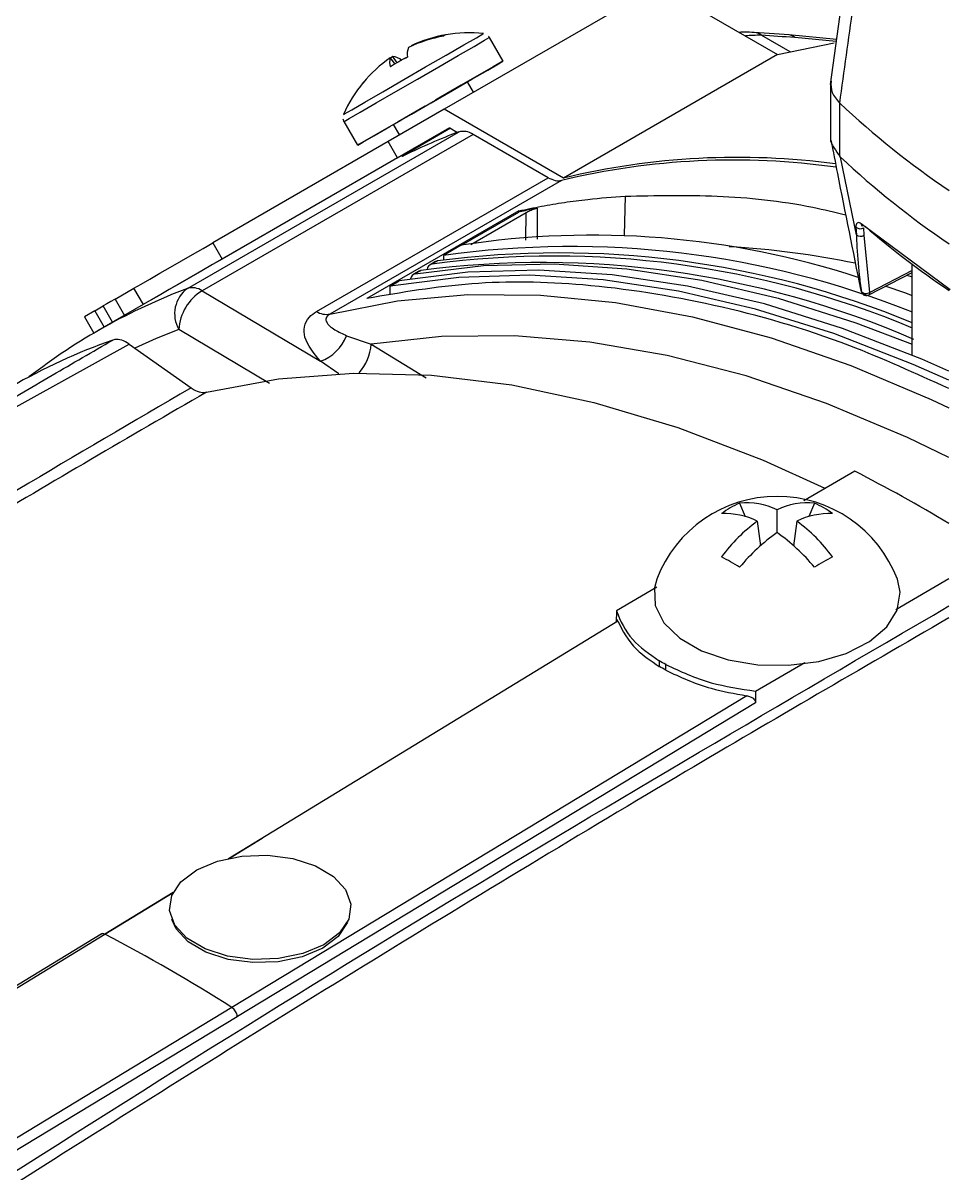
# Model space of a CAD drawing. Extents: x 17.1 to 113.1, y 3.8 to 84.5.
# Drawn here: x 24.711 to 26.484, y 12.469 to 14.672 of the extents above; entities that cross this region are included whole.
import ezdxf

# ---------------------------------------------------------------- set-up
doc = ezdxf.new("R2010")
doc.units = 0
doc.header["$MEASUREMENT"] = 0
doc.layers.add('OBJECT', color=7, linetype='CONTINUOUS')

msp = doc.modelspace()

# ---------------------------------------------------------------- linework, layer by layer
at = {"layer": 'OBJECT'}
for p, q in [((26.3012, 14.8795), (26.2571, 14.5545)), ((25.9277, 14.744), (25.5176, 14.5073)), ((25.9277, 14.744), (26.1563, 14.6121)), ((26.1781, 14.6498), (26.1112, 14.6543)), ((25.6304, 14.5994), (25.6043, 14.6447)), ((26.1251, 14.649), (26.1793, 14.6177)), ((26.1563, 14.6121), (26.2646, 14.6345)), ((26.2688, 14.6409), (26.178, 14.6497)), ((26.2683, 14.6369), (26.189, 14.6445)), ((25.4193, 14.6085), (25.4147, 14.6052)), ((25.4275, 14.5964), (25.4193, 14.6085)), ((25.4542, 14.6286), (25.4544, 14.6282)), ((26.1563, 14.6121), (25.7462, 14.3753)), ((25.4144, 14.6056), (25.423, 14.5937)), ((25.5737, 14.5397), (25.562, 14.5599)), ((26.2576, 14.5554), (26.2576, 14.4549)), ((25.5104, 14.5301), (25.5011, 14.5248)), ((25.5176, 14.5073), (25.4101, 14.4452)), ((25.7462, 14.3753), (25.5176, 14.5073)), ((26.2751, 14.5191), (26.2752, 14.519)), ((26.2751, 14.4174), (26.2751, 14.5191)), ((25.3254, 14.4837), (25.3516, 14.4384)), ((25.42, 14.4779), (25.4317, 14.4577)), ((25.5275, 14.4714), (24.8537, 14.0824)), ((25.026, 14.1641), (25.545, 14.4636)), ((25.5729, 14.4591), (25.054, 14.1596)), ((25.4281, 14.4141), (25.5281, 14.4718)), ((25.53, 14.4707), (25.4408, 14.4192)), ((25.5281, 14.4718), (25.5433, 14.463)), ((25.7168, 14.3761), (25.5729, 14.4591)), ((25.4101, 14.4452), (25.0743, 14.2513)), ((25.4281, 14.4141), (25.4101, 14.4452)), ((25.4281, 14.4141), (25.0923, 14.2202)), ((26.2765, 14.4156), (26.2751, 14.4174)), ((26.307, 14.2665), (26.2765, 14.4156)), ((25.273, 14.1199), (25.7168, 14.3761)), ((25.7423, 14.3709), (25.2985, 14.1147)), ((25.8641, 14.3408), (25.8624, 14.266)), ((25.6603, 14.3125), (25.3692, 14.1445)), ((25.5509, 14.2469), (25.6603, 14.3102)), ((25.5688, 14.2483), (25.6743, 14.3093)), ((25.6603, 14.3125), (25.6603, 14.3102)), ((25.6742, 14.2565), (25.6743, 14.3093)), ((26.3063, 14.281), (26.307, 14.2665)), ((26.4865, 14.1612), (26.3164, 14.2874)), ((26.3221, 14.2657), (26.3214, 14.2802)), ((26.3331, 14.1561), (26.3221, 14.2657)), ((25.0743, 14.2513), (25.0923, 14.2202)), ((25.55, 14.2468), (25.516, 14.2272)), ((25.501, 14.2154), (25.4905, 14.2093)), ((25.5045, 14.2166), (25.494, 14.2106)), ((25.516, 14.2272), (25.516, 14.2186)), ((25.4693, 14.1971), (25.4588, 14.191)), ((25.4728, 14.1983), (25.4622, 14.1922)), ((26.331, 14.1515), (26.4142, 14.1947)), ((26.4142, 14.1982), (26.3331, 14.1561)), ((26.4034, 14.1891), (26.4142, 14.1862)), ((26.4142, 14.0361), (26.4142, 14.2101)), ((25.4144, 14.1685), (25.4313, 14.1783)), ((25.4144, 14.1538), (25.4144, 14.1685)), ((26.3167, 14.158), (26.3142, 14.1678)), ((24.8871, 14.1433), (24.9234, 14.1642)), ((24.9414, 14.133), (24.9234, 14.1642)), ((25.054, 14.1596), (25.2806, 14.0246)), ((26.3167, 14.158), (26.3171, 14.1567)), ((24.8484, 14.1209), (24.8646, 14.1303)), ((24.8826, 14.0991), (24.8646, 14.1303)), ((24.8871, 14.1433), (24.9051, 14.1121)), ((24.8484, 14.1209), (24.8285, 14.1094)), ((24.8285, 14.1094), (24.8465, 14.0783)), ((24.8484, 14.1209), (24.8664, 14.0897)), ((25.1827, 13.9819), (25.0094, 14.0851)), ((24.2782, 13.704), (24.9142, 14.0574)), ((24.9142, 14.0574), (25.0328, 13.9733)), ((25.3307, 14.0734), (25.3778, 14.057)), ((25.3778, 14.057), (25.4829, 13.9927)), ((25.316, 14.0005), (25.2806, 14.0246)), ((26.3039, 13.8139), (26.2064, 13.7567)), ((26.0834, 13.7524), (26.0943, 13.7268)), ((26.2269, 13.7524), (26.216, 13.7268)), ((26.1551, 13.6961), (26.1551, 13.7399)), ((26.1173, 13.718), (26.1233, 13.671)), ((26.193, 13.718), (26.1869, 13.671)), ((26.3829, 13.549), (26.4844, 13.6081)), ((25.9248, 13.5913), (25.8477, 13.546)), ((25.8477, 13.546), (25.8469, 13.5242)), ((25.8501, 13.5262), (25.1047, 13.0713)), ((25.9296, 13.4506), (25.9293, 13.4398)), ((25.9421, 13.4324), (25.9423, 13.4432)), ((26.1137, 13.3924), (26.2082, 13.4474)), ((26.097, 13.3836), (25.111, 12.7862)), ((26.1137, 13.3924), (26.114, 13.37)), ((26.114, 13.37), (25.1215, 12.7688)), ((25.1047, 13.0713), (25.1689, 13.1105)), ((24.8677, 12.9267), (24.9986, 13.0066)), ((24.9986, 13.0066), (24.8677, 12.9267)), ((21.8732, 11.1011), (24.8677, 12.9267)), ((24.8592, 12.9253), (24.8607, 12.9271)), ((25.111, 12.7862), (22.1054, 10.967)), ((25.1213, 12.7687), (22.1158, 10.9495)), ((25.1215, 12.7688), (25.1213, 12.7687))]:
    msp.add_line(p, q, dxfattribs=at)
at = {"layer": 'OBJECT', "flags": 128}
for points in [[(25.3247, 14.4973), (25.3267, 14.4985), (25.3404, 14.5064), (25.3656, 14.5209), (25.4, 14.5408), (25.4401, 14.564), (25.4821, 14.5882), (25.5217, 14.6111), (25.5553, 14.6304), (25.5793, 14.6443), (25.5916, 14.6514), (25.5929, 14.6522)], [(25.3254, 14.4837), (25.3259, 14.484), (25.3356, 14.4896), (25.3567, 14.5018), (25.3874, 14.5196), (25.4251, 14.5413), (25.4662, 14.5651), (25.5073, 14.5887), (25.5445, 14.6103), (25.5747, 14.6277), (25.5951, 14.6395), (25.604, 14.6446), (25.6043, 14.6447)], [(25.4418, 14.6044), (25.4444, 14.606), (25.4473, 14.6078)], [(25.4809, 14.5131), (25.4689, 14.5061), (25.4293, 14.4833), (25.3952, 14.4636), (25.3696, 14.4488), (25.3548, 14.4403), (25.3521, 14.4387), (25.3617, 14.4443), (25.3829, 14.4565), (25.4136, 14.4743), (25.4512, 14.496), (25.4924, 14.5197), (25.5334, 14.5434), (25.5707, 14.5649), (25.6009, 14.5824), (25.6213, 14.5942), (25.6301, 14.5993), (25.6266, 14.5972), (25.6111, 14.5882), (25.5848, 14.5731), (25.5503, 14.5531), (25.5104, 14.5301), (25.5104, 14.5301)], [(25.42, 14.4779), (25.4223, 14.4792), (25.4343, 14.4862), (25.455, 14.4981), (25.4811, 14.5132), (25.5088, 14.5292), (25.5337, 14.5436), (25.5522, 14.5543), (25.5613, 14.5595), (25.562, 14.5599)], [(25.6957, 14.3177), (25.6956, 14.2926), (25.6956, 14.2582)], [(24.9234, 14.1642), (24.9373, 14.1722), (24.954, 14.1819), (24.973, 14.1929), (24.9934, 14.2047), (25.0146, 14.2169), (25.0357, 14.2291), (25.0558, 14.2407), (25.0743, 14.2513)], [(25.0923, 14.2202), (25.0738, 14.2095), (25.0537, 14.1979), (25.0326, 14.1857), (25.0114, 14.1735), (24.991, 14.1617), (24.972, 14.1507), (24.9559, 14.1414)], [(25.4622, 14.1922), (25.5928, 14.2079), (25.7281, 14.211), (25.8677, 14.2016), (26.0109, 14.1796), (26.1571, 14.1451), (26.3058, 14.0983), (26.4142, 14.0571)], [(25.501, 14.2154), (25.5024, 14.216), (25.5045, 14.2166)], [(26.4844, 13.9879), (26.4157, 14.0185), (26.2639, 14.0776), (26.114, 14.1244), (25.9666, 14.1587), (25.8223, 14.1803), (25.6818, 14.1892), (25.5457, 14.1852), (25.4144, 14.1685)], [(26.4844, 14.0055), (26.4327, 14.0283), (26.2808, 14.0874), (26.1309, 14.1342), (25.9836, 14.1685), (25.8393, 14.1901), (25.6988, 14.199), (25.5626, 14.195), (25.4313, 14.1783)], [(25.4693, 14.1971), (25.4706, 14.1977), (25.4728, 14.1983)], [(26.3633, 14.1683), (26.3995, 14.1559), (26.4142, 14.1507)], [(25.2985, 14.1147), (25.4279, 14.14), (25.5626, 14.1521), (25.7022, 14.1511), (25.846, 14.137), (25.9933, 14.1098), (26.1437, 14.0695), (26.2963, 14.0165), (26.4506, 13.9509), (26.4844, 13.935)], [(26.3331, 14.1561), (26.331, 14.1549), (26.3286, 14.1541), (26.326, 14.1537), (26.3235, 14.1538), (26.3211, 14.1543), (26.3192, 14.1552), (26.3177, 14.1564), (26.3167, 14.158)], [(24.8871, 14.1433), (24.8863, 14.1428), (24.8792, 14.1387), (24.8716, 14.1343), (24.8646, 14.1303)], [(24.848, 14.0791), (24.8465, 14.0783), (24.8476, 14.0789)], [(25.0094, 14.0851), (24.9661, 14.0677), (24.9254, 14.0495)], [(26.4844, 13.8401), (26.405, 13.8783), (26.2496, 13.9437), (26.0959, 13.9962), (25.9447, 14.0354), (25.7966, 14.0611), (25.6523, 14.0733), (25.5125, 14.0719), (25.3778, 14.057)], [(25.0623, 13.9651), (25.2001, 13.9909), (25.3439, 14.0019), (25.4931, 13.998), (25.6469, 13.9792), (25.8045, 13.9456), (25.9652, 13.8974), (26.1283, 13.8349), (26.2467, 13.7811)], [(25.9246, 13.6067), (25.9202, 13.5903), (25.922, 13.5562), (25.9385, 13.5234), (25.9687, 13.494), (26.0105, 13.4698), (26.0614, 13.4525), (26.1182, 13.4429), (26.1773, 13.4419), (26.2351, 13.4493), (26.2878, 13.4648), (26.3322, 13.4874), (26.3654, 13.5156), (26.3855, 13.5478), (26.391, 13.5818), (26.3856, 13.6067)], [(25.1301, 13.0765), (25.1795, 13.0782), (25.2277, 13.0719), (25.2709, 13.0579), (25.3055, 13.0375), (25.3287, 13.0123), (25.3387, 12.9843), (25.3347, 12.9558), (25.3169, 12.9292), (25.2868, 12.9065), (25.2469, 12.8896), (25.2003, 12.8799), (25.1509, 12.8782), (25.1027, 12.8846), (25.0595, 12.8985), (25.0249, 12.9189), (25.0016, 12.9442), (24.9916, 12.9721), (24.9957, 13.0006), (25.0135, 13.0273), (25.0436, 13.05), (25.0835, 13.0668), (25.1301, 13.0765)], [(25.3339, 12.9539), (25.332, 12.9487), (25.3145, 12.9224), (25.2849, 12.9001), (25.2456, 12.8835), (25.1998, 12.8739), (25.1511, 12.8722), (25.1036, 12.8785), (25.0611, 12.8922), (25.0271, 12.9123), (25.0042, 12.9372), (24.9962, 12.955)], [(24.8607, 12.9271), (23.3752, 12.0215), (21.8662, 11.1015)]]:
    msp.add_lwpolyline(points, dxfattribs=at)
at = {"layer": 'OBJECT'}
for centre, radius, start, end in [((25.5647, 14.3913), 0.2624, 83.8332, 99.6554), ((26.1096, 14.6299), 0.0246, 50.8912, 86.6944), ((25.5615, 14.3907), 0.2605, 99.8799, 115.5138), ((25.5648, 14.3972), 0.2565, 99.7351, 115.5302), ((25.522, 14.6437), 0.00636, 95.3664, 144.5795), ((26.1759, 14.6314), 0.0185, 45.2176, 83.4247), ((25.4149, 14.5754), 0.0334, 49.8721, 82.3912), ((25.4801, 14.6131), 0.0334, 157.5775, 190.1272), ((25.5596, 14.3941), 0.2566, 124.4718, 140.2652), ((25.4395, 14.5974), 0.0264, 161.8774, 200.0249), ((25.587, 14.3276), 0.3126, 116.5455, 123.4559), ((25.5647, 14.3913), 0.2624, 140.3454, 156.1668), ((25.3654, 14.5565), 0.00352, 127.9805, 152.2259), ((27.4057, 15.7192), 1.6488, 226.7116, 236.0319), ((25.9646, 13.3544), 1.186, 110.7221, 116.196), ((25.5541, 14.4316), 0.0333, 55.7057, 105.9846), ((26.0718, 12.9957), 1.4141, 82.02, 103.4748), ((26.079, 12.9965), 1.4185, 82.3804, 103.5725), ((27.4162, 15.6303), 1.6656, 226.8257, 235.9866), ((26.3144, 14.2924), 0.014, 234.5018, 299.6947), ((26.322, 14.2875), 0.00558, 181.4905, 228.8822), ((25.8008, 12.6191), 1.6469, 71.9645, 98.7588), ((26.3151, 14.2779), 0.014, 234.4997, 299.6944), ((25.7609, 12.4829), 1.7613, 68.2261, 97.9894), ((25.966, 12.5762), 1.6706, 78.2944, 86.6561), ((25.7057, 12.4214), 1.7921, 66.6194, 97.4685), ((25.7272, 12.444), 1.7819, 67.3206, 97.5202), ((25.7378, 12.4546), 1.7774, 67.6319, 97.5431), ((25.4651, 14.1804), 0.0122, 103.5818, 172.4129), ((25.4968, 14.1987), 0.0122, 103.5818, 172.4129), ((25.4414, 13.0645), 1.1754, 110.6958, 127.7155), ((25.0618, 14.1153), 0.0605, 126.2556, 210.0043), ((25.1034, 14.0794), 0.0942, 121.6872, 176.5568), ((25.0352, 14.132), 0.0333, 55.7057, 105.9846), ((26.3264, 14.1604), 0.01, 201.2354, 297.4651), ((26.3285, 14.1554), 0.00465, 302.8167, 8.3761), ((25.2923, 14.1493), 0.0351, 236.5794, 280.1824), ((25.2769, 12.9545), 1.1785, 109.5397, 119.9741), ((25.253, 14.103), 0.0831, 289.3404, 339.1519), ((25.2843, 14.0644), 0.0938, 318.4026, 355.465), ((24.8646, 11.0145), 3.1477, 59.0284, 62.7905), ((26.1551, 13.519), 0.2466, 20.836, 159.164), ((26.148, 13.6008), 0.1648, 113.0749, 126.9197), ((26.0968, 13.6169), 0.1361, 64.606, 95.6229), ((26.2135, 13.6169), 0.1361, 84.3772, 115.394), ((26.1623, 13.6008), 0.1648, 53.0804, 66.9249), ((26.0553, 13.5941), 0.1385, 63.4129, 92.5896), ((26.255, 13.5941), 0.1385, 87.4104, 116.5871), ((26.3022, 13.465), 0.3134, 126.163, 143.8844), ((26.0081, 13.465), 0.3134, 36.1156, 53.837), ((26.3723, 13.3893), 0.3759, 125.2848, 140.2139), ((25.938, 13.3893), 0.3759, 39.7862, 54.715), ((25.4247, 12.5286), 1.2832, 59.1159, 60.8895), ((26.8854, 12.5289), 1.2829, 119.1103, 120.8843), ((24.323, 10.6425), 3.2257, 59.8721, 60.1333), ((24.325, 10.6564), 3.2221, 59.872, 60.1333), ((24.864, 12.9218), 0.0061, 52.8561, 143.6481), ((23.4029, 10.1083), 3.1763, 57.4681, 62.5373), ((25.0974, 12.7662), 0.0242, 6.0327, 55.7855)]:
    msp.add_arc(centre, radius, start, end, dxfattribs=at)
msp.add_ellipse((28.1901, 14.8255), major_axis=(2.2222, -0.1551), ratio=0.524922, start_param=3.753416, end_param=3.874844, dxfattribs=at)
for points, knots in [([(26.2752, 14.519), (26.2837, 14.5803), (26.2983, 14.6858), (26.3132, 14.7914), (26.3194, 14.8356)], [0, 0, 0, 0, 0.581449, 1, 1, 1, 1]), ([(26.111, 14.6543), (26.1054, 14.6546), (26.096, 14.6553), (26.0866, 14.6547), (26.0828, 14.6545)], [0, 0, 0, 0, 0.595875, 1, 1, 1, 1]), ([(25.6041, 14.6446), (25.6039, 14.6452), (25.6035, 14.6462), (25.6027, 14.6469), (25.6024, 14.6471)], [0, 0, 0, 0, 0.666989, 1, 1, 1, 1]), ([(26.1251, 14.649), (26.1251, 14.649), (26.1147, 14.649), (26.1045, 14.6484), (26.0944, 14.6478)], [0, 0, 0, 0, 0.000067, 1, 1, 1, 1]), ([(26.189, 14.6445), (26.1674, 14.6461), (26.1458, 14.6477), (26.1251, 14.649), (26.1251, 14.649)], [0, 0, 0, 0, 0.99997, 1, 1, 1, 1]), ([(26.2585, 14.5609), (26.2583, 14.5536), (26.2579, 14.5387), (26.2693, 14.5257), (26.2751, 14.5191)], [0, 0, 0, 0, 0.4915104, 1, 1, 1, 1]), ([(25.3237, 14.489), (25.3239, 14.4875), (25.3242, 14.4854), (25.3255, 14.4839), (25.3257, 14.4836)], [0, 0, 0, 0, 0.774708, 1, 1, 1, 1]), ([(26.2579, 14.4549), (26.2578, 14.4546), (26.2557, 14.4474), (26.2619, 14.4363), (26.2713, 14.4227), (26.2751, 14.4174)], [0, 0, 0, 0, 0.027792, 0.619444, 1, 1, 1, 1]), ([(26.2583, 14.4479), (26.2625, 14.4266), (26.2812, 14.3308), (26.3004, 14.2354), (26.3154, 14.1611)], [0, 0, 0, 0, 0.22164, 1, 1, 1, 1]), ([(25.4411, 14.4185), (25.4396, 14.4178), (25.4372, 14.4167), (25.4363, 14.4164), (25.437, 14.417), (25.4387, 14.418), (25.4402, 14.4189), (25.4408, 14.4192)], [0, 0, 0, 0, 0.339781, 0.576507, 0.754012, 0.897194, 1, 1, 1, 1]), ([(25.7168, 14.3761), (25.7213, 14.3739), (25.7305, 14.3695), (25.7384, 14.3704), (25.7423, 14.3709)], [0, 0, 0, 0, 0.5, 1, 1, 1, 1]), ([(25.8641, 14.3408), (25.9225, 14.342), (26.0393, 14.3443), (26.1816, 14.3301), (26.2656, 14.3102), (26.2866, 14.3052)], [0, 0, 0, 0, 0.428824, 0.857649, 1, 1, 1, 1]), ([(25.6603, 14.3125), (25.6747, 14.3156), (25.7036, 14.3217), (25.7478, 14.329), (25.801, 14.3361), (25.8401, 14.339), (25.8641, 14.3408)], [0, 0, 0, 0, 0.218765, 0.43753, 0.656295, 1, 1, 1, 1]), ([(25.6957, 14.3177), (25.6921, 14.317), (25.6803, 14.3146), (25.6685, 14.312), (25.6603, 14.3102)], [0, 0, 0, 0, 0.298618, 1, 1, 1, 1]), ([(25.6743, 14.3093), (25.6754, 14.3099), (25.6777, 14.3112), (25.682, 14.3132), (25.6866, 14.315), (25.6915, 14.3167), (25.6942, 14.3173), (25.6957, 14.3177)], [0, 0, 0, 0, 0.172836, 0.345191, 0.529672, 0.742964, 1, 1, 1, 1]), ([(26.3164, 14.2874), (26.3152, 14.2883), (26.3127, 14.2901), (26.3095, 14.2902), (26.3072, 14.2881), (26.3062, 14.2847), (26.3063, 14.2819), (26.3063, 14.281)], [0, 0, 0, 0, 0.2190626, 0.4380204, 0.6592172, 0.8799982, 1, 1, 1, 1]), ([(26.3177, 14.2838), (26.3177, 14.2838), (26.3177, 14.2839), (26.3181, 14.2835), (26.3183, 14.2833)], [0, 0, 0, 0, 0.6294569, 1, 1, 1, 1]), ([(26.307, 14.2665), (26.3072, 14.2613), (26.3082, 14.2352), (26.311, 14.1987), (26.3152, 14.1685), (26.3167, 14.158)], [0, 0, 0, 0, 0.139683, 0.698663, 1, 1, 1, 1]), ([(26.4844, 13.972), (26.4208, 14.0009), (26.2685, 14.0702), (26.033, 14.1369), (25.7909, 14.1754), (25.5681, 14.1791), (25.4355, 14.156), (25.3692, 14.1445)], [0, 0, 0, 0, 0.159767, 0.382778, 0.60508, 0.80254, 1, 1, 1, 1]), ([(25.2806, 14.0246), (25.2679, 14.0397), (25.2503, 14.0606), (25.2485, 14.0903), (25.2559, 14.1079), (25.268, 14.1165), (25.273, 14.1199)], [0, 0, 0, 0, 0.484963, 0.675899, 0.868393, 1, 1, 1, 1]), ([(25.2985, 14.1147), (25.2969, 14.1135), (25.293, 14.1109), (25.2904, 14.1057), (25.2924, 14.0959), (25.3066, 14.0846), (25.3228, 14.0771), (25.3307, 14.0734)], [0, 0, 0, 0, 0.064307, 0.144323, 0.280228, 0.653315, 1, 1, 1, 1]), ([(24.2782, 13.704), (24.319, 13.729), (24.399, 13.7782), (24.5203, 13.8515), (24.6423, 13.9244), (24.7632, 13.9958), (24.8441, 14.0426), (24.8827, 14.0651)], [0, 0, 0, 0, 0.206023, 0.404822, 0.608638, 0.812834, 1, 1, 1, 1]), ([(24.9142, 14.0574), (24.9094, 14.0603), (24.8999, 14.066), (24.8892, 14.0669), (24.8841, 14.0654), (24.8827, 14.0651)], [0, 0, 0, 0, 0.425021, 0.850044, 1, 1, 1, 1]), ([(25.0328, 13.9733), (24.8118, 13.844), (24.3698, 13.5853), (23.9373, 13.3109), (23.721, 13.1737)], [0, 0, 0, 0, 0.499998, 1, 1, 1, 1]), ([(25.0328, 13.9733), (25.0355, 13.9716), (25.043, 13.9668), (25.0534, 13.9639), (25.0598, 13.9648), (25.0623, 13.9651)], [0, 0, 0, 0, 0.263886, 0.723096, 1, 1, 1, 1]), ([(25.0623, 13.9651), (24.9884, 13.9223), (24.8408, 13.8367), (24.6206, 13.706), (24.3924, 13.5684), (24.1652, 13.4289), (23.9479, 13.2931), (23.8127, 13.2069), (23.7495, 13.1666)], [0, 0, 0, 0, 0.166677, 0.333344, 0.500001, 0.687097, 0.853763, 1, 1, 1, 1]), ([(22.4051, 10.9262), (22.7508, 11.1693), (23.442, 11.6556), (24.4836, 12.3412), (25.4979, 12.9792), (26.1655, 13.3693), (26.4844, 13.5557)], [0, 0, 0, 0, 0.255394, 0.510845, 0.766264, 1, 1, 1, 1]), ([(26.4844, 13.5329), (26.3163, 13.4353), (25.9486, 13.222), (25.3833, 12.8796), (24.7832, 12.5055), (24.1789, 12.1164), (23.5763, 11.7161), (22.9883, 11.3143), (22.6045, 11.0427), (22.4163, 10.9094)], [0, 0, 0, 0, 0.123528, 0.270146, 0.415672, 0.565188, 0.715491, 0.860428, 1, 1, 1, 1]), ([(25.8501, 13.5262), (25.8498, 13.5268), (25.8494, 13.528), (25.8488, 13.5291), (25.8483, 13.5296), (25.8478, 13.5295), (25.8474, 13.5286), (25.8471, 13.5268), (25.847, 13.5252), (25.8469, 13.5242)], [0, 0, 0, 0, 0.152075, 0.292239, 0.422142, 0.539512, 0.75246, 0.836113, 1, 1, 1, 1]), ([(25.8477, 13.546), (25.8554, 13.5271), (25.8698, 13.4923), (25.9108, 13.4637), (25.9296, 13.4506)], [0, 0, 0, 0, 0.54186, 1, 1, 1, 1]), ([(25.8501, 13.5262), (25.8597, 13.5075), (25.8759, 13.4761), (25.9139, 13.4503), (25.9293, 13.4398)], [0, 0, 0, 0, 0.593401, 1, 1, 1, 1]), ([(25.9423, 13.4432), (25.97, 13.4303), (26.0211, 13.4064), (26.0846, 13.3968), (26.1137, 13.3924)], [0, 0, 0, 0, 0.541514, 1, 1, 1, 1]), ([(25.9421, 13.4324), (25.9697, 13.4195), (26.0163, 13.3977), (26.0737, 13.3877), (26.097, 13.3836)], [0, 0, 0, 0, 0.593383, 1, 1, 1, 1]), ([(26.097, 13.3836), (26.0982, 13.3834), (26.1006, 13.383), (26.1039, 13.3818), (26.1067, 13.3804), (26.1098, 13.3783), (26.112, 13.3759), (26.1136, 13.3729), (26.1138, 13.3712), (26.114, 13.37)], [0, 0, 0, 0, 0.152075, 0.292239, 0.422142, 0.539512, 0.75246, 0.836113, 1, 1, 1, 1]), ([(24.8607, 12.9271), (24.8607, 12.9271), (24.8614, 12.9279), (24.8639, 12.9281), (24.8664, 12.9272), (24.8677, 12.9267)], [0, 0, 0, 0, 0.000863, 0.500432, 1, 1, 1, 1]), ([(25.1213, 12.7687), (25.1212, 12.7698), (25.121, 12.7718), (25.1198, 12.7752), (25.1179, 12.7791), (25.1149, 12.7833), (25.1123, 12.7853), (25.111, 12.7862)], [0, 0, 0, 0, 0.179539, 0.32298, 0.500796, 0.759303, 1, 1, 1, 1])]:
    msp.add_open_spline(points, degree=3, knots=knots, dxfattribs=at)

doc.saveas('drawing.dxf')
